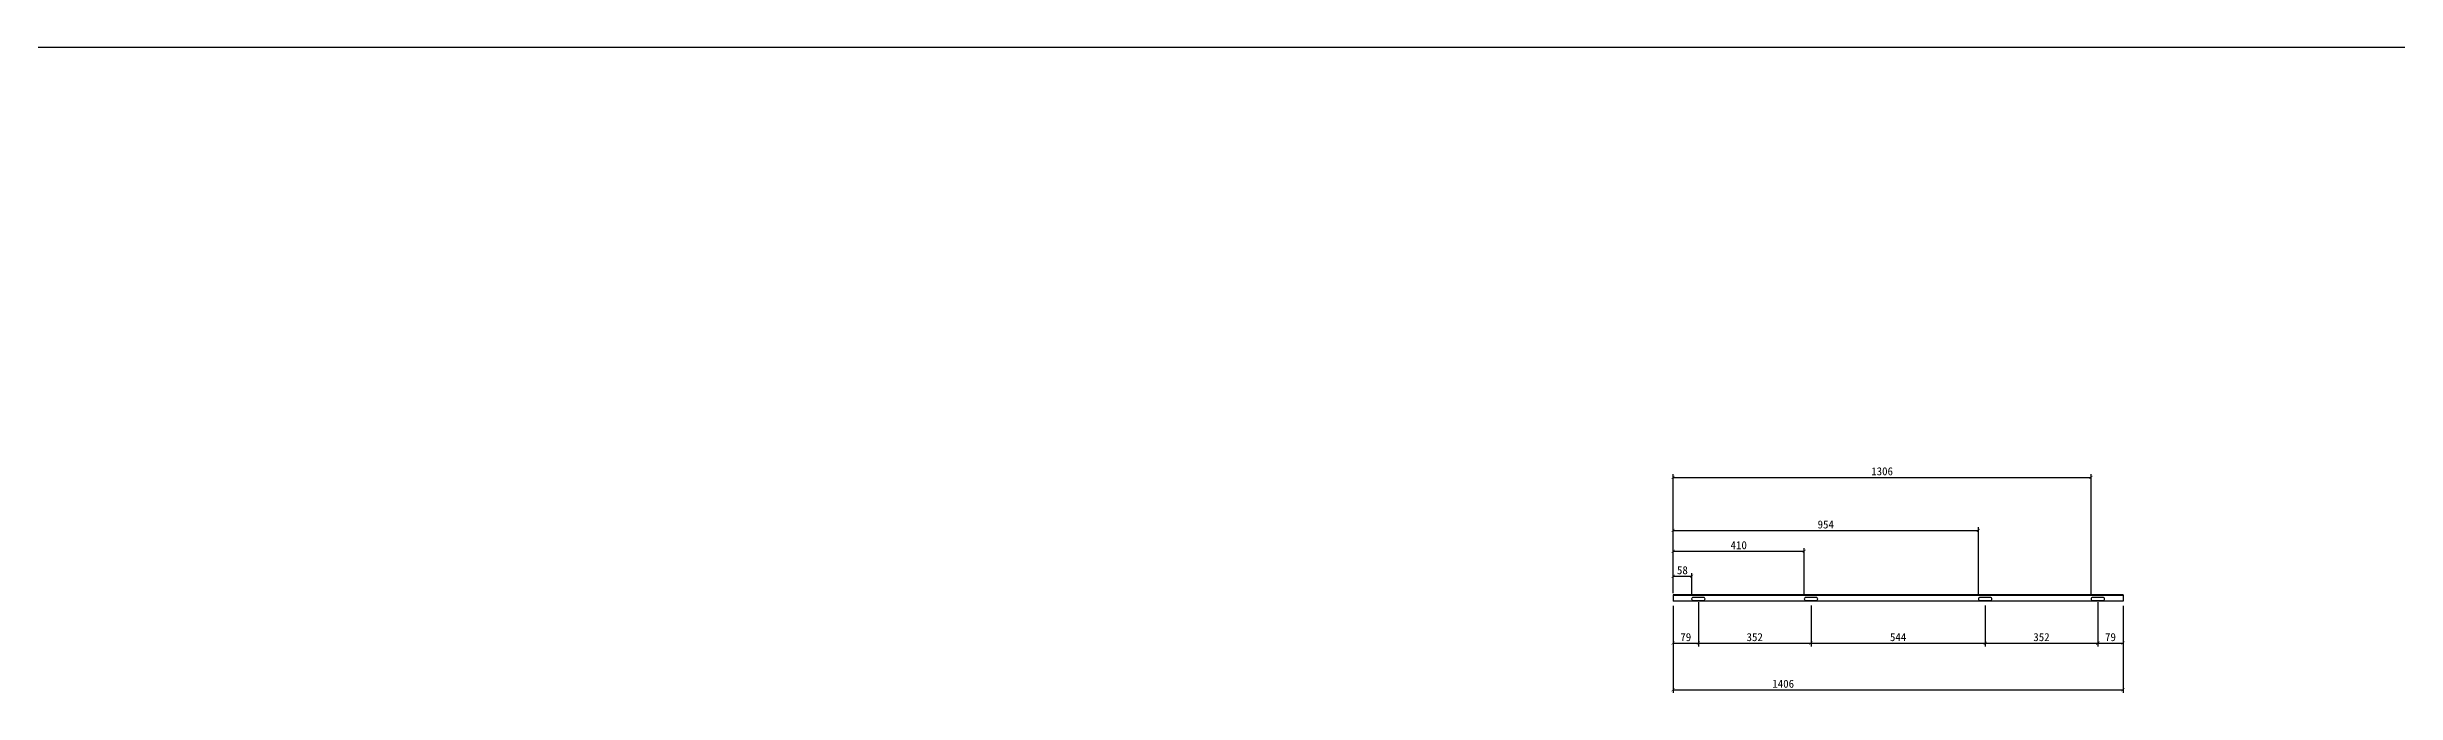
# Model space of a CAD drawing. Header units: millimetres. Extents: x -44117 to 256353, y -2095463 to 65325.
# Drawn here: x 118836 to 126175, y -964024 to -962006 of the extents above; entities that cross this region are included whole.
import ezdxf

# ---------------------------------------------------------------- set-up
doc = ezdxf.new("R2010")
doc.units = ezdxf.units.MM
doc.header["$LTSCALE"] = 10
doc.dimstyles.new('ISO-25', dxfattribs={"dimtxt": 2.5, "dimasz": 2.5, "dimexe": 1, "dimexo": 1, "dimtad": 1, "dimtxsty": 'Standard', "dimblk": 'ARCHTICK', "dimcen": 2.5, "dimadec": 0, "dimazin": 0, "dimtfac": 1, "dimtmove": 0, "dimatfit": 3, "dimfxl": 0, "dimarcsym": 0})

# ---------------------------------------------------------------- blocks, each defined once
blk = doc.blocks.new('_ArchTick')
at = {"color": 0, "linetype": 'ByBlock', "const_width": 0.15}
blk.add_lwpolyline([(-0.5, -0.5), (0.5, 0.5)], dxfattribs=at)
blk = doc.blocks.new('*D6582')
at = {"color": 0, "lineweight": -2}
for p, q in [((123916.6, -963751.5), (123916.6, -964023.6)), ((125322.6, -963751.5), (125322.6, -964023.6)), ((123916.6, -964013.6), (125322.6, -964013.6))]:
    blk.add_line(p, q, dxfattribs=at)
at = {"layer": 'Defpoints', "color": 0}
for p in [(123916.6, -963736.5), (125322.6, -963736.5), (125322.6, -964013.6)]:
    blk.add_point(p, dxfattribs=at)
at = {"color": 0, "lineweight": -2, "xscale": 10, "yscale": 10, "zscale": 10, "rotation": 180}
blk.add_blockref('_ArchTick', (123916.6, -964013.6), dxfattribs=at)
at = {"color": 0, "lineweight": -2, "xscale": 10, "yscale": 10, "zscale": 10}
blk.add_blockref('_ArchTick', (125322.6, -964013.6), dxfattribs=at)
at = {"color": 0, "insert": (124260.6, -963994.9), "char_height": 25, "attachment_point": 5}
blk.add_mtext('1406', dxfattribs=at)
blk = doc.blocks.new('*D6583')
at = {"color": 0, "lineweight": -2}
for p, q in [((123916.6, -963751.5), (123916.6, -963878.1)), ((123995.6, -963740.1), (123995.6, -963878.1)), ((123916.6, -963868.1), (123995.6, -963868.1))]:
    blk.add_line(p, q, dxfattribs=at)
at = {"layer": 'Defpoints', "color": 0}
for p in [(123916.6, -963736.5), (123995.6, -963725.1), (123995.6, -963868.1)]:
    blk.add_point(p, dxfattribs=at)
at = {"color": 0, "lineweight": -2, "xscale": 10, "yscale": 10, "zscale": 10, "rotation": 180}
blk.add_blockref('_ArchTick', (123916.6, -963868.1), dxfattribs=at)
at = {"color": 0, "lineweight": -2, "xscale": 10, "yscale": 10, "zscale": 10}
blk.add_blockref('_ArchTick', (123995.6, -963868.1), dxfattribs=at)
at = {"color": 0, "insert": (123956.1, -963849.3), "char_height": 25, "attachment_point": 5}
blk.add_mtext('79', dxfattribs=at)
blk = doc.blocks.new('*D6584')
at = {"color": 0, "lineweight": -2}
for p, q in [((125243.6, -963740.1), (125243.6, -963878.1)), ((125322.6, -963751.5), (125322.6, -963878.1)), ((125243.6, -963868.1), (125322.6, -963868.1))]:
    blk.add_line(p, q, dxfattribs=at)
at = {"layer": 'Defpoints', "color": 0}
for p in [(125243.6, -963725.1), (125322.6, -963736.5), (125322.6, -963868.1)]:
    blk.add_point(p, dxfattribs=at)
at = {"color": 0, "lineweight": -2, "xscale": 10, "yscale": 10, "zscale": 10, "rotation": 180}
blk.add_blockref('_ArchTick', (125243.6, -963868.1), dxfattribs=at)
at = {"color": 0, "lineweight": -2, "xscale": 10, "yscale": 10, "zscale": 10}
blk.add_blockref('_ArchTick', (125322.6, -963868.1), dxfattribs=at)
at = {"color": 0, "insert": (125283.1, -963849.3), "char_height": 25, "attachment_point": 5}
blk.add_mtext('79', dxfattribs=at)
blk = doc.blocks.new('*D6585')
at = {"color": 0, "lineweight": -2}
for p, q in [((123995.6, -963750.1), (123995.6, -963878.1)), ((124347.6, -963750.1), (124347.6, -963878.1)), ((123995.6, -963868.1), (124347.6, -963868.1))]:
    blk.add_line(p, q, dxfattribs=at)
at = {"layer": 'Defpoints', "color": 0}
for p in [(123995.6, -963735.1), (124347.6, -963735.1), (124347.6, -963868.1)]:
    blk.add_point(p, dxfattribs=at)
at = {"color": 0, "lineweight": -2, "xscale": 10, "yscale": 10, "zscale": 10, "rotation": 180}
blk.add_blockref('_ArchTick', (123995.6, -963868.1), dxfattribs=at)
at = {"color": 0, "lineweight": -2, "xscale": 10, "yscale": 10, "zscale": 10}
blk.add_blockref('_ArchTick', (124347.6, -963868.1), dxfattribs=at)
at = {"color": 0, "insert": (124171.6, -963849.3), "char_height": 25, "attachment_point": 5}
blk.add_mtext('352', dxfattribs=at)
blk = doc.blocks.new('*D6586')
at = {"color": 0, "lineweight": -2}
for p, q in [((123916.6, -963703.9), (123916.6, -963649.2)), ((123916.6, -963659.2), (123974.6, -963659.2)), ((123974.6, -963715.1), (123974.6, -963649.2))]:
    blk.add_line(p, q, dxfattribs=at)
at = {"layer": 'Defpoints', "color": 0}
for p in [(123974.6, -963659.2), (123916.6, -963718.9), (123974.6, -963730.1)]:
    blk.add_point(p, dxfattribs=at)
at = {"color": 0, "lineweight": -2, "xscale": 10, "yscale": 10, "zscale": 10, "rotation": 180}
blk.add_blockref('_ArchTick', (123916.6, -963659.2), dxfattribs=at)
at = {"color": 0, "lineweight": -2, "xscale": 10, "yscale": 10, "zscale": 10}
blk.add_blockref('_ArchTick', (123974.6, -963659.2), dxfattribs=at)
at = {"color": 0, "insert": (123945.6, -963640.4), "char_height": 25, "attachment_point": 5}
blk.add_mtext('58', dxfattribs=at)
blk = doc.blocks.new('*D6587')
at = {"color": 0, "lineweight": -2}
for p, q in [((123916.6, -963703.9), (123916.6, -963571)), ((123916.6, -963581), (124326.6, -963581)), ((124326.6, -963715.1), (124326.6, -963571))]:
    blk.add_line(p, q, dxfattribs=at)
at = {"layer": 'Defpoints', "color": 0}
for p in [(124326.6, -963581), (123916.6, -963718.9), (124326.6, -963730.1)]:
    blk.add_point(p, dxfattribs=at)
at = {"color": 0, "lineweight": -2, "xscale": 10, "yscale": 10, "zscale": 10, "rotation": 180}
blk.add_blockref('_ArchTick', (123916.6, -963581), dxfattribs=at)
at = {"color": 0, "lineweight": -2, "xscale": 10, "yscale": 10, "zscale": 10}
blk.add_blockref('_ArchTick', (124326.6, -963581), dxfattribs=at)
at = {"color": 0, "insert": (124121.6, -963562.2), "char_height": 25, "attachment_point": 5}
blk.add_mtext('410', dxfattribs=at)
blk = doc.blocks.new('*D6588')
at = {"color": 0, "lineweight": -2}
for p, q in [((123916.6, -963712), (123916.6, -963340.2)), ((123916.6, -963350.2), (125222.6, -963350.2)), ((125222.6, -963715.1), (125222.6, -963340.2))]:
    blk.add_line(p, q, dxfattribs=at)
at = {"layer": 'Defpoints', "color": 0}
for p in [(125222.6, -963350.2), (123916.6, -963727), (125222.6, -963730.1)]:
    blk.add_point(p, dxfattribs=at)
at = {"color": 0, "lineweight": -2, "xscale": 10, "yscale": 10, "zscale": 10, "rotation": 180}
blk.add_blockref('_ArchTick', (123916.6, -963350.2), dxfattribs=at)
at = {"color": 0, "lineweight": -2, "xscale": 10, "yscale": 10, "zscale": 10}
blk.add_blockref('_ArchTick', (125222.6, -963350.2), dxfattribs=at)
at = {"color": 0, "insert": (124569.6, -963331.5), "char_height": 25, "attachment_point": 5}
blk.add_mtext('1306', dxfattribs=at)
blk = doc.blocks.new('*D6589')
at = {"color": 0, "lineweight": -2}
for p, q in [((123916.6, -963712), (123916.6, -963506.2)), ((123916.6, -963516.2), (124870.6, -963516.2)), ((124870.6, -963715.1), (124870.6, -963506.2))]:
    blk.add_line(p, q, dxfattribs=at)
at = {"layer": 'Defpoints', "color": 0}
for p in [(124870.6, -963516.2), (123916.6, -963727), (124870.6, -963730.1)]:
    blk.add_point(p, dxfattribs=at)
at = {"color": 0, "lineweight": -2, "xscale": 10, "yscale": 10, "zscale": 10, "rotation": 180}
blk.add_blockref('_ArchTick', (123916.6, -963516.2), dxfattribs=at)
at = {"color": 0, "lineweight": -2, "xscale": 10, "yscale": 10, "zscale": 10}
blk.add_blockref('_ArchTick', (124870.6, -963516.2), dxfattribs=at)
at = {"color": 0, "insert": (124393.6, -963497.5), "char_height": 25, "attachment_point": 5}
blk.add_mtext('954', dxfattribs=at)
blk = doc.blocks.new('*D6590')
at = {"color": 0, "lineweight": -2}
for p, q in [((124347.6, -963750.1), (124347.6, -963878.1)), ((124891.6, -963750.1), (124891.6, -963878.1)), ((124347.6, -963868.1), (124891.6, -963868.1))]:
    blk.add_line(p, q, dxfattribs=at)
at = {"layer": 'Defpoints', "color": 0}
for p in [(124347.6, -963735.1), (124891.6, -963735.1), (124891.6, -963868.1)]:
    blk.add_point(p, dxfattribs=at)
at = {"color": 0, "lineweight": -2, "xscale": 10, "yscale": 10, "zscale": 10, "rotation": 180}
blk.add_blockref('_ArchTick', (124347.6, -963868.1), dxfattribs=at)
at = {"color": 0, "lineweight": -2, "xscale": 10, "yscale": 10, "zscale": 10}
blk.add_blockref('_ArchTick', (124891.6, -963868.1), dxfattribs=at)
at = {"color": 0, "insert": (124619.6, -963849.3), "char_height": 25, "attachment_point": 5}
blk.add_mtext('544', dxfattribs=at)
blk = doc.blocks.new('*D6591')
at = {"color": 0, "lineweight": -2}
for p, q in [((124891.6, -963750.1), (124891.6, -963878.1)), ((125243.6, -963750.1), (125243.6, -963878.1)), ((124891.6, -963868.1), (125243.6, -963868.1))]:
    blk.add_line(p, q, dxfattribs=at)
at = {"layer": 'Defpoints', "color": 0}
for p in [(124891.6, -963735.1), (125243.6, -963735.1), (125243.6, -963868.1)]:
    blk.add_point(p, dxfattribs=at)
at = {"color": 0, "lineweight": -2, "xscale": 10, "yscale": 10, "zscale": 10, "rotation": 180}
blk.add_blockref('_ArchTick', (124891.6, -963868.1), dxfattribs=at)
at = {"color": 0, "lineweight": -2, "xscale": 10, "yscale": 10, "zscale": 10}
blk.add_blockref('_ArchTick', (125243.6, -963868.1), dxfattribs=at)
at = {"color": 0, "insert": (125067.6, -963849.3), "char_height": 25, "attachment_point": 5}
blk.add_mtext('352', dxfattribs=at)

msp = doc.modelspace()

# ---------------------------------------------------------------- linework, layer by layer
at = {"color": 1}
for p, q in [((104302.82932, -962006.40122), (196571.97618, -962006.40122)), ((104302.82932, -962006.40122), (196571.97618, -962006.40122)), ((104302.82932, -962006.40122), (196571.97618, -962006.40122)), ((104302.82932, -962006.40122), (196571.97618, -962006.40122)), ((104302.82932, -962006.40122), (196571.97618, -962006.40122)), ((104302.82932, -962006.40122), (196571.97618, -962006.40122)), ((104302.82932, -962006.40122), (196571.97618, -962006.40122)), ((104302.82932, -962006.40122), (196571.97618, -962006.40122)), ((104302.82932, -962006.40122), (196571.97618, -962006.40122)), ((104302.82932, -962006.40122), (196571.97618, -962006.40122)), ((106514.67745, -962006.40122), (198783.82431, -962006.40122)), ((106514.67745, -962006.40122), (198783.82431, -962006.40122)), ((106514.67745, -962006.40122), (198783.82431, -962006.40122)), ((106514.67745, -962006.40122), (198783.82431, -962006.40122)), ((106514.67745, -962006.40122), (198783.82431, -962006.40122)), ((106514.67745, -962006.40122), (198783.82431, -962006.40122)), ((106514.67745, -962006.40122), (198783.82431, -962006.40122)), ((106514.67745, -962006.40122), (198783.82431, -962006.40122)), ((106514.67745, -962006.40122), (198783.82431, -962006.40122)), ((106514.67745, -962006.40122), (198783.82431, -962006.40122))]:
    msp.add_line(p, q, dxfattribs=at)
at = {"linetype": 'Continuous'}
for p, q in [((125322.58302, -963717.4885), (123916.57823, -963717.4885)), ((125322.58302, -963718.8885), (123916.57823, -963718.8885)), ((125322.58302, -963736.4885), (123916.57823, -963736.4885))]:
    msp.add_line(p, q, dxfattribs=at)
for p, q in [((123916.57823, -963717.4885), (123916.57823, -963736.4885)), ((125322.58302, -963717.4885), (125322.58302, -963736.4885))]:
    msp.add_line(p, q)
at = {"color": 2, "linetype": 'Continuous'}
for points in [[(123974.57843, -963730.0885), (123974.57843, -963730.0885, 0.4142135624), (123979.57843, -963735.0885), (124011.57843, -963735.0885, 0.4142135624), (124016.57843, -963730.0885), (124016.57843, -963730.0885, 0.4142135624), (124011.57843, -963725.0885), (123979.57843, -963725.0885, 0.4142135624)], [(124326.57843, -963730.0885), (124326.57843, -963730.0885, 0.4142135624), (124331.57843, -963735.0885), (124363.57843, -963735.0885, 0.4142135624), (124368.57843, -963730.0885), (124368.57843, -963730.0885, 0.4142135624), (124363.57843, -963725.0885), (124331.57843, -963725.0885, 0.4142135624)], [(124870.57843, -963730.0885), (124870.57843, -963730.0885, 0.4142135624), (124875.57843, -963735.0885), (124907.57843, -963735.0885, 0.4142135624), (124912.57843, -963730.0885), (124912.57843, -963730.0885, 0.4142135624), (124907.57843, -963725.0885), (124875.57843, -963725.0885, 0.4142135624)], [(125222.57843, -963730.0885), (125222.57843, -963730.0885, 0.4142135624), (125227.57843, -963735.0885), (125259.57843, -963735.0885, 0.4142135624), (125264.57843, -963730.0885), (125264.57843, -963730.0885, 0.4142135624), (125259.57843, -963725.0885), (125227.57843, -963725.0885, 0.4142135624)]]:
    msp.add_lwpolyline(points, format="xyb", close=True, dxfattribs=at)

# ---------------------------------------------------------------- dimensions: what is measured, and where the dimension line sits
for base, p1, p2, picture, middle in [((125222.57843, -963350.2271), (123916.57823, -963726.9885), (125222.57843, -963730.0885), '*D6588', (124569.57833, -963331.4771)), ((124870.57843, -963516.20627), (123916.57823, -963726.9885), (124870.57843, -963730.0885), '*D6589', (124393.57833, -963497.45627)), ((124326.57843, -963580.95962), (123916.57823, -963718.8885), (124326.57843, -963730.0885), '*D6587', (124121.57833, -963562.20962)), ((123974.57843, -963659.15579), (123916.57823, -963718.8885), (123974.57843, -963730.0885), '*D6586', (123945.57833, -963640.40579)), ((123995.57843, -963868.07809), (123916.57823, -963736.4885), (123995.57843, -963725.0885), '*D6583', (123956.07833, -963849.32809)), ((124347.57843, -963868.07809), (123995.57843, -963735.0885), (124347.57843, -963735.0885), '*D6585', (124171.57843, -963849.32809)), ((124891.57843, -963868.07809), (124347.57843, -963735.0885), (124891.57843, -963735.0885), '*D6590', (124619.57843, -963849.32809)), ((125243.57843, -963868.07809), (124891.57843, -963735.0885), (125243.57843, -963735.0885), '*D6591', (125067.57843, -963849.32809)), ((125322.58302, -963868.07809), (125243.57843, -963725.0885), (125322.58302, -963736.4885), '*D6584', (125283.08072, -963849.32809))]:
    dim = msp.add_linear_dim(base=base, p1=p1, p2=p2, dimstyle='ISO-25', override={"dimscale": 10, "dimasz": 1, "dimexo": 1.5})
    dim.commit()
    dim.dimension.update_dxf_attribs({"geometry": picture, "text_midpoint": middle})
dim = msp.add_linear_dim(base=(125322.58302, -964013.61151), p1=(123916.57823, -963736.4885), p2=(125322.58302, -963736.4885), dimstyle='ISO-25', override={"dimscale": 10, "dimasz": 1, "dimexo": 1.5})
dim.commit()
dim.dimension.update_dxf_attribs({"geometry": '*D6582', "text_midpoint": (124260.58063, -964013.61151), "dimtype": 160})

doc.saveas('drawing.dxf')
